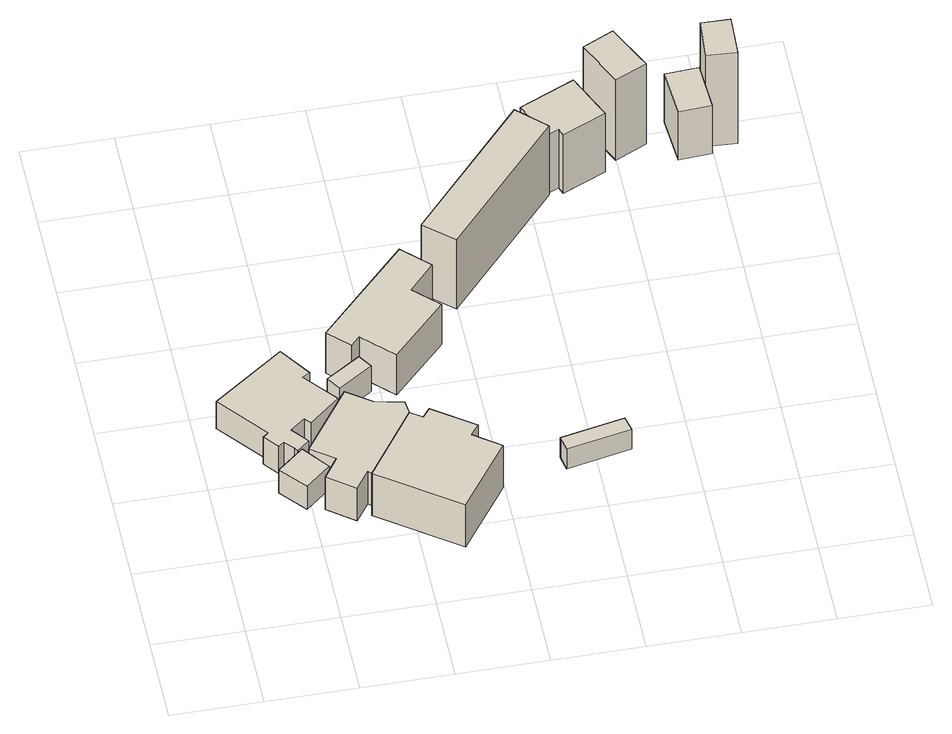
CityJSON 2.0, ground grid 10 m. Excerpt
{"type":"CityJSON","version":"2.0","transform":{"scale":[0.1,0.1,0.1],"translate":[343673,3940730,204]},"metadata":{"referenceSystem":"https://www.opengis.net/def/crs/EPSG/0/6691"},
"CityObjects":{
"building1":{"type":"Building","attributes":{"usage":"402","measuredHeight":3.9,"storeysAboveGround":1,"BuildingIDAttribute.prefecture":"14","BuildingIDAttribute.city":"14151","BuildingDetailAttribute.totalFloorArea":10.28,"BuildingDetailAttribute.buildingFootprintArea":10.28,"BuildingDetailAttribute.buildingStructureType":"601","BuildingDetailAttribute.buildingStructureOrgType":"1","BuildingDetailAttribute.orgUsage":"73","BuildingDetailAttribute.surveyYear":2015,"BuildingLandSlideRiskAttribute.description":"1","BuildingLandSlideRiskAttribute.areaType":"1"},"geometry":[{"type":"Solid","lod":"1","boundaries":[[[[0,1,2,3]],[[2,4,5,3]],[[1,6,4,2]],[[0,7,6,1]],[[3,5,7,0]],[[4,6,7,5]]]]}]},
"building2":{"type":"Building","attributes":{"usage":"402","measuredHeight":17.9,"storeysAboveGround":1,"BuildingIDAttribute.prefecture":"14","BuildingIDAttribute.city":"14151","BuildingDetailAttribute.totalFloorArea":69.57,"BuildingDetailAttribute.buildingFootprintArea":69.57,"BuildingDetailAttribute.buildingStructureType":"601","BuildingDetailAttribute.buildingStructureOrgType":"1","BuildingDetailAttribute.orgUsage":"73","BuildingDetailAttribute.surveyYear":2015,"BuildingLandSlideRiskAttribute.description":"1","BuildingLandSlideRiskAttribute.areaType":"1"},"geometry":[{"type":"Solid","lod":"1","boundaries":[[[[8,9,10,11,12,13,14,15,16,17,18,19,20,21,22]],[[21,23,24,22]],[[20,25,23,21]],[[19,26,25,20]],[[18,27,26,19]],[[17,28,27,18]],[[16,29,28,17]],[[15,30,29,16]],[[14,31,30,15]],[[13,32,31,14]],[[12,33,32,13]],[[11,34,33,12]],[[10,35,34,11]],[[9,36,35,10]],[[8,37,36,9]],[[22,24,37,8]],[[23,25,26,27,28,29,30,31,32,33,34,35,36,37,24]]]]}]},
"building3":{"type":"Building","attributes":{"usage":"402","measuredHeight":6.5,"storeysAboveGround":1,"BuildingIDAttribute.prefecture":"14","BuildingIDAttribute.city":"14151","BuildingDetailAttribute.totalFloorArea":65.15,"BuildingDetailAttribute.buildingFootprintArea":65.15,"BuildingDetailAttribute.buildingStructureType":"601","BuildingDetailAttribute.buildingStructureOrgType":"1","BuildingDetailAttribute.orgUsage":"73","BuildingDetailAttribute.surveyYear":2015,"BuildingLandSlideRiskAttribute.description":"1","BuildingLandSlideRiskAttribute.areaType":"1"},"geometry":[{"type":"Solid","lod":"1","boundaries":[[[[38,39,40,41,42,43,44,45,46,47]],[[46,48,49,47]],[[45,50,48,46]],[[44,51,50,45]],[[43,52,51,44]],[[42,53,52,43]],[[41,54,53,42]],[[40,55,54,41]],[[39,56,55,40]],[[38,57,56,39]],[[47,49,57,38]],[[48,50,51,52,53,54,55,56,57,49]]]]}]},
"building4":{"type":"Building","attributes":{"measuredHeight":4.8,"BuildingIDAttribute.prefecture":"14","BuildingIDAttribute.city":"14151","BuildingDetailAttribute.surveyYear":2015,"BuildingLandSlideRiskAttribute.description":"1","BuildingLandSlideRiskAttribute.areaType":"1"},"geometry":[{"type":"Solid","lod":"1","boundaries":[[[[58,59,60,61]],[[60,62,63,61]],[[59,64,62,60]],[[58,65,64,59]],[[61,63,65,58]],[[62,64,65,63]]]]}]},
"building5":{"type":"Building","attributes":{"usage":"402","measuredHeight":9.2,"storeysAboveGround":1,"BuildingIDAttribute.prefecture":"14","BuildingIDAttribute.city":"14151","BuildingDetailAttribute.totalFloorArea":89.49,"BuildingDetailAttribute.buildingFootprintArea":89.49,"BuildingDetailAttribute.buildingStructureType":"601","BuildingDetailAttribute.buildingStructureOrgType":"1","BuildingDetailAttribute.orgUsage":"73","BuildingDetailAttribute.surveyYear":2015,"BuildingLandSlideRiskAttribute.description":"1","BuildingLandSlideRiskAttribute.areaType":"1"},"geometry":[{"type":"Solid","lod":"1","boundaries":[[[[66,67,68,69,70,71,72,73]],[[72,74,75,73]],[[71,76,74,72]],[[70,77,76,71]],[[69,78,77,70]],[[68,79,78,69]],[[67,49,79,68]],[[66,57,49,67]],[[73,75,57,66]],[[74,76,77,78,79,49,57,75]]]]}]},
"building6":{"type":"Building","attributes":{"usage":"402","measuredHeight":12.8,"storeysAboveGround":1,"BuildingIDAttribute.prefecture":"14","BuildingIDAttribute.city":"14151","BuildingDetailAttribute.totalFloorArea":72.85,"BuildingDetailAttribute.buildingFootprintArea":72.85,"BuildingDetailAttribute.buildingStructureType":"601","BuildingDetailAttribute.buildingStructureOrgType":"1","BuildingDetailAttribute.orgUsage":"73","BuildingDetailAttribute.surveyYear":2015,"BuildingLandSlideRiskAttribute.description":"1","BuildingLandSlideRiskAttribute.areaType":"1"},"geometry":[{"type":"Solid","lod":"1","boundaries":[[[[80,81,82,83,84,85,86,87]],[[86,88,89,87]],[[85,90,88,86]],[[84,91,90,85]],[[83,92,91,84]],[[82,93,92,83]],[[81,94,93,82]],[[80,95,94,81]],[[87,89,95,80]],[[88,90,91,92,93,94,95,89]]]]}]},
"building7":{"type":"Building","attributes":{"measuredHeight":3.7,"BuildingIDAttribute.prefecture":"14","BuildingIDAttribute.city":"14151","BuildingDetailAttribute.surveyYear":2015},"geometry":[{"type":"Solid","lod":"1","boundaries":[[[[96,97,98,99]],[[98,100,101,99]],[[97,102,100,98]],[[96,103,102,97]],[[99,101,103,96]],[[100,102,103,101]]]]}]},
"building8":{"type":"Building","attributes":{"usage":"402","measuredHeight":21.5,"storeysAboveGround":1,"BuildingIDAttribute.prefecture":"14","BuildingIDAttribute.city":"14151","BuildingDetailAttribute.totalFloorArea":66.49,"BuildingDetailAttribute.buildingFootprintArea":66.49,"BuildingDetailAttribute.buildingStructureType":"601","BuildingDetailAttribute.buildingStructureOrgType":"1","BuildingDetailAttribute.orgUsage":"73","BuildingDetailAttribute.surveyYear":2015},"geometry":[{"type":"Solid","lod":"1","boundaries":[[[[104,105,106,107]],[[106,108,109,107]],[[105,110,108,106]],[[104,111,110,105]],[[107,109,111,104]],[[108,110,111,109]]]]}]},
"building9":{"type":"Building","attributes":{"usage":"402","measuredHeight":22.8,"storeysAboveGround":1,"BuildingIDAttribute.prefecture":"14","BuildingIDAttribute.city":"14151","BuildingDetailAttribute.totalFloorArea":30.97,"BuildingDetailAttribute.buildingFootprintArea":30.97,"BuildingDetailAttribute.buildingStructureType":"601","BuildingDetailAttribute.buildingStructureOrgType":"1","BuildingDetailAttribute.orgUsage":"73","BuildingDetailAttribute.surveyYear":2015},"geometry":[{"type":"Solid","lod":"1","boundaries":[[[[112,113,114,115,116,117]],[[116,118,119,117]],[[115,120,118,116]],[[114,121,120,115]],[[113,122,121,114]],[[112,123,122,113]],[[117,119,123,112]],[[118,120,121,122,123,119]]]]}]},
"building10":{"type":"Building","attributes":{"usage":"402","measuredHeight":15.9,"storeysAboveGround":1,"BuildingIDAttribute.prefecture":"14","BuildingIDAttribute.city":"14151","BuildingDetailAttribute.totalFloorArea":18.38,"BuildingDetailAttribute.buildingFootprintArea":18.38,"BuildingDetailAttribute.buildingStructureType":"601","BuildingDetailAttribute.buildingStructureOrgType":"1","BuildingDetailAttribute.orgUsage":"73","BuildingDetailAttribute.surveyYear":2015},"geometry":[{"type":"Solid","lod":"1","boundaries":[[[[124,125,126,127]],[[126,128,129,127]],[[125,130,128,126]],[[124,131,130,125]],[[127,129,131,124]],[[128,130,131,129]]]]}]},
"building11":{"type":"Building","attributes":{"usage":"402","measuredHeight":12.3,"storeysAboveGround":1,"BuildingIDAttribute.prefecture":"14","BuildingIDAttribute.city":"14151","BuildingDetailAttribute.totalFloorArea":17.14,"BuildingDetailAttribute.buildingFootprintArea":17.14,"BuildingDetailAttribute.buildingStructureType":"601","BuildingDetailAttribute.buildingStructureOrgType":"1","BuildingDetailAttribute.orgUsage":"73","BuildingDetailAttribute.surveyYear":2015},"geometry":[{"type":"Solid","lod":"1","boundaries":[[[[132,133,134,135]],[[134,136,137,135]],[[133,138,136,134]],[[132,139,138,133]],[[135,137,139,132]],[[136,138,139,137]]]]}]},
"building12":{"type":"Building","attributes":{"usage":"402","measuredHeight":19.9,"storeysAboveGround":1,"BuildingIDAttribute.prefecture":"14","BuildingIDAttribute.city":"14151","BuildingDetailAttribute.totalFloorArea":12.76,"BuildingDetailAttribute.buildingFootprintArea":12.76,"BuildingDetailAttribute.buildingStructureType":"601","BuildingDetailAttribute.buildingStructureOrgType":"1","BuildingDetailAttribute.orgUsage":"73","BuildingDetailAttribute.surveyYear":2015},"geometry":[{"type":"Solid","lod":"1","boundaries":[[[[140,141,142,143]],[[142,144,145,143]],[[141,146,144,142]],[[140,147,146,141]],[[143,145,147,140]],[[144,146,147,145]]]]}]}
},
"vertices":[
[104,83,111],[76,60,111],[52,88,111],[81,112,111],[52,88,146],[81,112,146],[76,60,146],[104,83,146],
[109,214,106],[101,209,106],[131,173,106],[97,145,106],[91,152,106],[75,139,106],[90,121,106],[76,109,106],[73,114,106],[64,124,106],[58,119,106],[45,135,106],[51,140,106],[7,193,106],[85,249,106],[7,193,147],[85,249,147],[51,140,147],[45,135,147],[58,119,147],[64,124,147],[73,114,147],[76,109,147],[90,121,147],[75,139,147],[91,152,147],[97,145,147],[131,173,147],[101,209,147],[109,214,147],
[145,65,97],[141,68,97],[126,47,97],[97,69,97],[113,92,97],[88,111,97],[139,182,97],[166,163,97],[197,156,97],[199,141,97],[197,156,146],[199,141,146],[166,163,146],[139,182,146],[88,111,146],[113,92,146],[97,69,146],[126,47,146],[141,68,146],[145,65,146],
[137,197,96],[127,213,96],[165,237,96],[175,222,96],[165,237,135],[175,222,135],[127,213,135],[137,197,135],
[145,65,82],[199,141,82],[212,132,82],[220,142,82],[265,110,82],[256,98,82],[285,77,82],[231,3,82],[285,77,146],[231,3,146],[256,98,146],[265,110,146],[220,142,146],[212,132,146],
[202,223,84],[169,255,84],[159,245,84],[136,267,84],[233,367,84],[262,339,84],[234,309,84],[261,283,84],[234,309,145],[261,283,145],[262,339,145],[233,367,145],[136,267,145],[159,245,145],[169,255,145],[202,223,145],
[354,92,80],[351,109,80],[421,123,80],[425,106,80],[421,123,110],[425,106,110],[351,109,110],[354,92,110],
[288,341,70],[256,369,70],[381,508,70],[412,479,70],[381,508,175],[412,479,175],[256,369,175],[288,341,175],
[429,492,55],[426,500,55],[412,494,55],[393,538,55],[454,565,55],[477,513,55],[454,565,144],[477,513,144],[393,538,144],[412,494,144],[426,500,144],[429,492,144],
[470,594,38],[504,610,38],[529,558,38],[494,542,38],[529,558,160],[494,542,160],[504,610,160],[470,594,160],
[553,586,37],[590,588,37],[593,533,37],[557,531,37],[593,533,110],[557,531,110],[590,588,110],[553,586,110],
[597,618,6],[629,617,6],[627,570,6],[594,572,6],[627,570,144],[594,572,144],[629,617,144],[597,618,144]
]}
